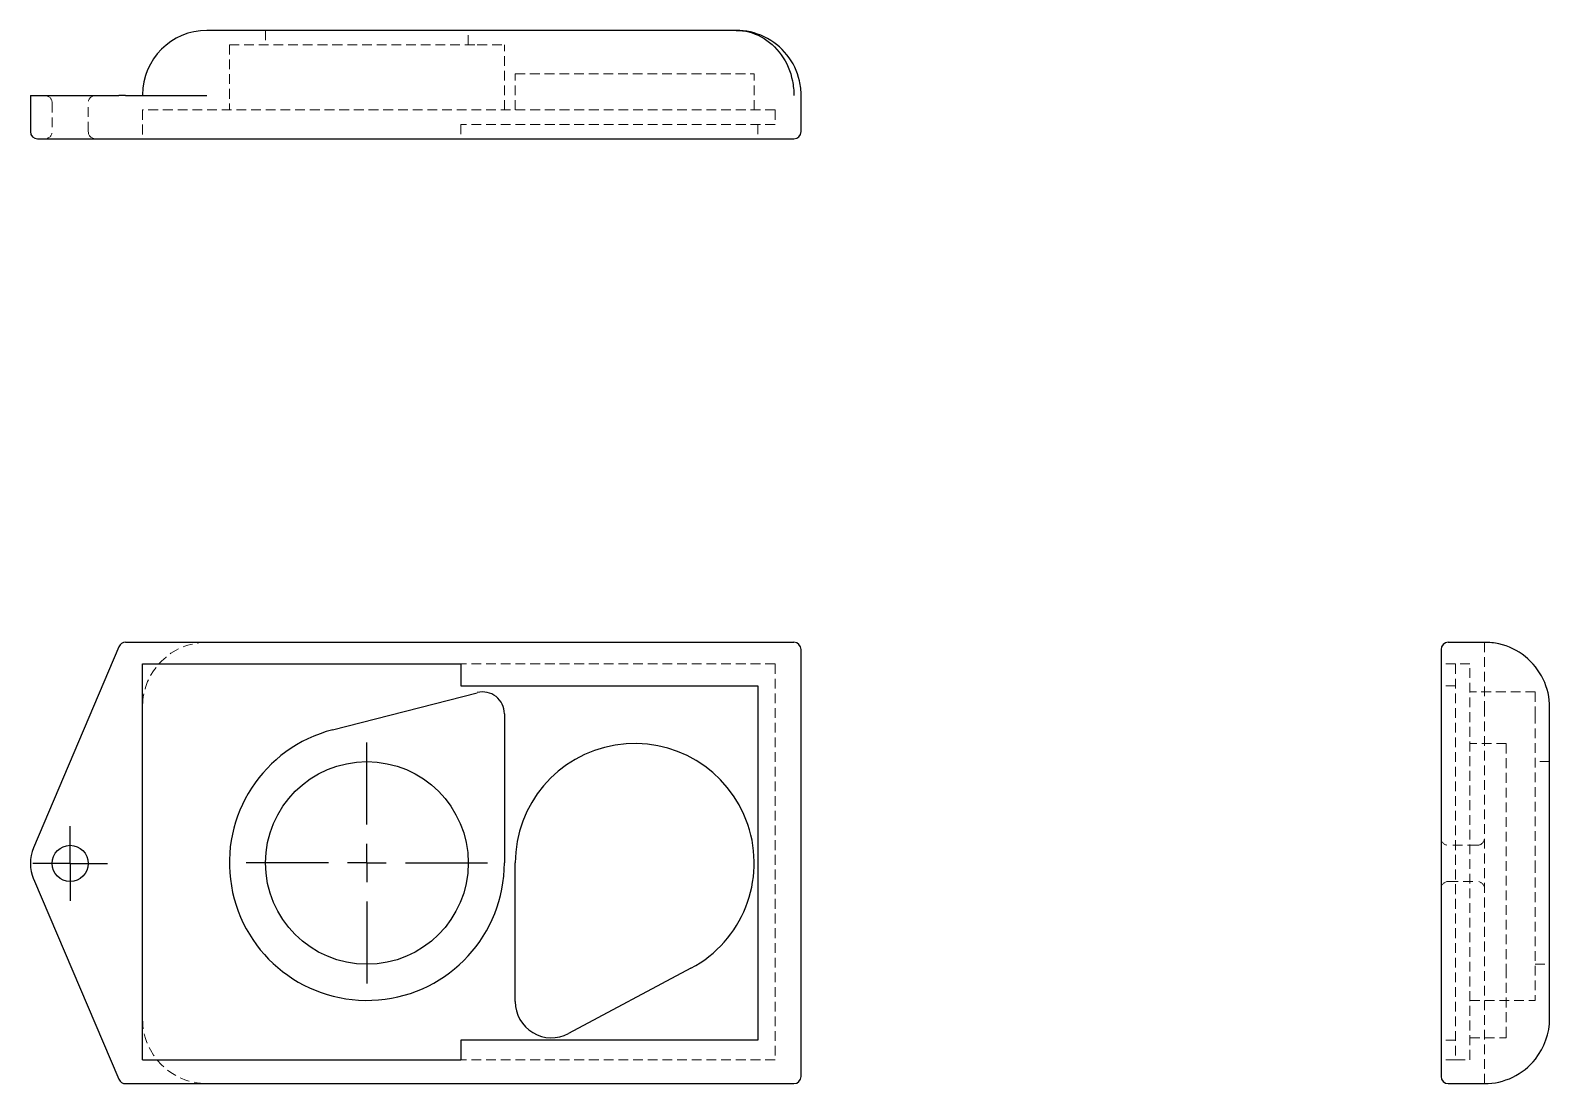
# Model space of a CAD drawing. Header units: millimetres. Extents: x 33 to 230, y 28 to 165.
import ezdxf

# ---------------------------------------------------------------- set-up
doc = ezdxf.new("R2010")
doc.units = ezdxf.units.MM
doc.linetypes.add('HIDDEN', pattern=[1.905, 1.27, -0.635])
doc.layers.add('10', color=7, linetype='Continuous')

# ---------------------------------------------------------------- blocks, each defined once
blk = doc.blocks.new('SW_CENTERMARKSYMBOL_0')
at = {"layer": '10', "color": 0}
for p, q in [((0, 5), (0, 15.64)), ((0, 0), (0, 2.5)), ((-5, 0), (-15.64, 0)), ((0, 0), (-2.5, 0)), ((0, 0), (0, -2.5)), ((0, 0), (2.5, 0)), ((5, 0), (15.64, 0)), ((0, -5), (0, -15.64))]:
    blk.add_line(p, q, dxfattribs=at)
blk = doc.blocks.new('SW_CENTERMARKSYMBOL_1')
at = {"layer": '10', "color": 0}
for p, q in [((0, 2.5), (0, 4.85)), ((0, 0), (0, 2.5)), ((-2.5, 0), (-4.85, 0)), ((0, 0), (-2.5, 0)), ((0, 0), (0, -2.5)), ((0, 0), (2.5, 0)), ((2.5, 0), (4.85, 0)), ((0, -2.5), (0, -4.85))]:
    blk.add_line(p, q, dxfattribs=at)

msp = doc.modelspace()

# ---------------------------------------------------------------- linework, layer by layer
at = {"color": 7, "linetype": 'Continuous', "lineweight": 25}
for p, q in [((124.51, 165.02), (55.9, 165.02)), ((33, 156.57), (33, 151.88)), ((33, 156.57), (33.41, 156.57)), ((33.41, 156.57), (44.49, 156.57)), ((45.35, 156.57), (44.49, 156.57)), ((45.35, 156.57), (55.9, 156.57)), ((47.55, 156.66), (47.55, 156.57)), ((132.95, 151.88), (132.95, 156.57)), ((33.94, 150.94), (34.27, 150.94)), ((34.27, 150.94), (45.35, 150.94)), ((45.35, 150.94), (132.01, 150.94)), ((44.49, 85.06), (33.41, 58.97)), ((132.01, 85.63), (45.35, 85.63)), ((221.57, 85.63), (216.88, 85.63)), ((47.55, 31.48), (47.55, 82.82)), ((47.55, 82.82), (88.84, 82.82)), ((88.84, 82.82), (88.84, 80)), ((132.95, 29.32), (132.95, 84.7)), ((215.94, 84.7), (215.94, 29.32)), ((72.2, 74.28), (90.96, 79.1)), ((88.84, 80), (127.32, 80)), ((127.32, 80), (127.32, 34.02)), ((230.02, 36.83), (230.02, 77.19)), ((94.47, 76.37), (94.47, 57.01)), ((95.88, 39.02), (95.88, 57.01)), ((33.41, 54.93), (44.49, 28.95)), ((118.65, 43.35), (102.78, 34.88)), ((127.32, 34.02), (88.84, 34.02)), ((88.84, 34.02), (88.84, 31.48)), ((47.55, 31.48), (88.84, 31.48)), ((45.35, 28.38), (132.01, 28.38)), ((216.88, 28.38), (221.57, 28.38))]:
    msp.add_line(p, q, dxfattribs=at)
at = {"color": 7, "linetype": 'HIDDEN', "lineweight": 18}
for p, q in [((63.5, 165.02), (63.5, 163.14)), ((89.78, 163.14), (89.78, 165.02)), ((125.88, 164.9), (125.99, 164.88)), ((125.99, 164.88), (125.89, 164.9)), ((58.81, 163.14), (72.2, 163.14)), ((58.81, 163.14), (58.81, 154.69)), ((72.2, 163.14), (90.96, 163.14)), ((90.96, 163.14), (94.47, 163.14)), ((94.47, 154.69), (94.47, 163.14)), ((95.88, 154.69), (95.88, 159.38)), ((95.88, 159.38), (126.85, 159.38)), ((126.85, 154.69), (126.85, 159.38)), ((35.82, 155.63), (35.82, 151.88)), ((40.51, 151.88), (40.51, 155.63)), ((129.57, 154.69), (47.55, 154.69)), ((47.55, 154.69), (47.55, 150.94)), ((129.57, 154.69), (129.57, 152.81)), ((88.84, 152.81), (88.84, 150.94)), ((129.57, 152.81), (88.84, 152.81)), ((127.32, 152.81), (127.32, 150.94)), ((221.57, 85.63), (221.57, 77.28)), ((129.57, 82.82), (88.84, 82.82)), ((129.57, 82.82), (129.57, 31.48)), ((217.81, 82.82), (215.94, 82.82)), ((219.69, 82.82), (217.81, 82.82)), ((217.81, 82.82), (217.81, 31.48)), ((219.69, 31.48), (219.69, 82.82)), ((217.81, 80), (215.94, 80)), ((228.14, 79.19), (219.69, 79.19)), ((228.14, 79.19), (228.14, 76.37)), ((221.57, 77.28), (221.57, 36.74)), ((228.14, 76.37), (228.14, 57.01)), ((224.38, 72.49), (219.69, 72.49)), ((224.38, 72.49), (224.38, 43.35)), ((230.02, 70.15), (228.14, 70.15)), ((220.63, 59.3), (216.88, 59.3)), ((228.14, 57.01), (228.14, 39.18)), ((216.88, 54.61), (220.63, 54.61)), ((224.38, 43.35), (224.38, 34.88)), ((228.14, 43.87), (230.02, 43.87)), ((219.69, 39.18), (228.14, 39.18)), ((221.57, 28.38), (221.57, 36.74)), ((217.81, 34.02), (215.94, 34.02)), ((219.69, 34.33), (224.38, 34.33)), ((224.38, 34.88), (224.38, 34.33)), ((129.57, 31.48), (88.84, 31.48)), ((217.81, 31.48), (215.94, 31.48)), ((217.81, 31.48), (219.69, 31.48))]:
    msp.add_line(p, q, dxfattribs=at)
at = {"color": 7, "linetype": 'Continuous', "lineweight": 25, "flags": 128}
msp.add_lwpolyline([(125.89, 164.9), (125.82, 164.91), (125.77, 164.92), (125.75, 164.92), (125.75, 164.92), (125.75, 164.92), (125.75, 164.92), (125.75, 164.92), (125.75, 164.92), (125.75, 164.92), (125.75, 164.92)], dxfattribs=at)
at = {"color": 7, "linetype": 'Continuous', "lineweight": 25}
for centre, radius in [((76.64, 57.01), 13.14), ((38.16, 56.95), 2.35)]:
    msp.add_circle(centre, radius, dxfattribs=at)
for centre, radius, start, end in [((55.9, 156.66), 8.35, 90, 180), ((33.94, 151.88), 0.939, 180, 270), ((132.01, 151.88), 0.939, 270, 0), ((45.35, 84.7), 0.939, 90, 156.9955), ((132.01, 84.7), 0.939, 0, 90), ((216.88, 84.7), 0.939, 90, 180), ((91.66, 76.37), 2.82, 0, 104.4121), ((76.64, 57.01), 17.83, 104.4121, 0), ((111.37, 57.01), 15.49, 298.0725, 180), ((38.16, 56.95), 5.16, 156.9955, 203.0932), ((100.57, 39.02), 4.69, 180, 298.0725), ((45.35, 29.32), 0.939, 203.0932, 270), ((132.01, 29.32), 0.939, 270, 0), ((216.88, 29.32), 0.939, 180, 270)]:
    msp.add_arc(centre, radius, start, end, dxfattribs=at)
at = {"color": 7, "linetype": 'HIDDEN', "lineweight": 18}
for centre, radius, start, end in [((34.88, 155.63), 0.939, 0, 90), ((41.45, 155.63), 0.939, 90, 180), ((34.88, 151.88), 0.939, 270, 0), ((41.45, 151.88), 0.939, 180, 270), ((55.9, 77.28), 8.35, 90, 180), ((216.88, 60.24), 0.939, 180, 270), ((220.63, 60.24), 0.939, 270, 0), ((216.88, 53.67), 0.939, 90, 180), ((220.63, 53.67), 0.939, 0, 90), ((55.9, 36.74), 8.35, 180, 270)]:
    msp.add_arc(centre, radius, start, end, dxfattribs=at)
at = {"color": 7, "linetype": 'Continuous', "lineweight": 25}
for points, knots in [([(124.51, 165.02), (125.63, 165.02), (127.88, 164.44), (130.58, 162.02), (131.83, 159.1), (132.01, 157.2), (132.01, 156.57)], [0, 0, 0, 0, 0.448799, 0.897598, 1.346397, 1.570796, 1.570796, 1.570796, 1.570796]), ([(132.95, 156.57), (132.95, 157.2), (132.74, 159.1), (131.34, 162.02), (128.3, 164.44), (125.77, 165.02), (124.51, 165.02)], [0, 0, 0, 0, 0.224399, 0.673198, 1.121997, 1.570796, 1.570796, 1.570796, 1.570796]), ([(230.02, 77.19), (230.02, 78.45), (229.44, 80.98), (227.02, 84.02), (224.1, 85.42), (222.2, 85.63), (221.57, 85.63)], [0, 0, 0, 0, 0.448799, 0.897598, 1.346397, 1.570796, 1.570796, 1.570796, 1.570796]), ([(221.57, 28.38), (222.83, 28.38), (225.36, 28.96), (228.91, 31.79), (230.02, 34.94), (230.02, 36.83)], [0, 0, 0, 0, 0.448799, 0.897598, 1.570796, 1.570796, 1.570796, 1.570796])]:
    msp.add_open_spline(points, degree=3, knots=knots, dxfattribs=at)
at = {"color": 7, "linetype": 'HIDDEN', "lineweight": 18}
msp.add_open_spline([(125.88, 164.9), (125.86, 164.91), (125.82, 164.91), (125.78, 164.92), (125.75, 164.92), (125.75, 164.92), (125.75, 164.92), (125.75, 164.92), (125.75, 164.92), (125.75, 164.92), (125.75, 164.92)], degree=3, knots=[0, 0, 0, 0, 0.44784, 0.849247, 0.961177, 0.990365, 0.997693, 0.999468, 0.999938, 1, 1, 1, 1], dxfattribs=at)

# ---------------------------------------------------------------- block references
at = {"layer": '10'}
for name, p in [('SW_CENTERMARKSYMBOL_0', (76.64, 57.01)), ('SW_CENTERMARKSYMBOL_1', (38.16, 56.95))]:
    msp.add_blockref(name, p, dxfattribs=at)

doc.saveas('drawing.dxf')
